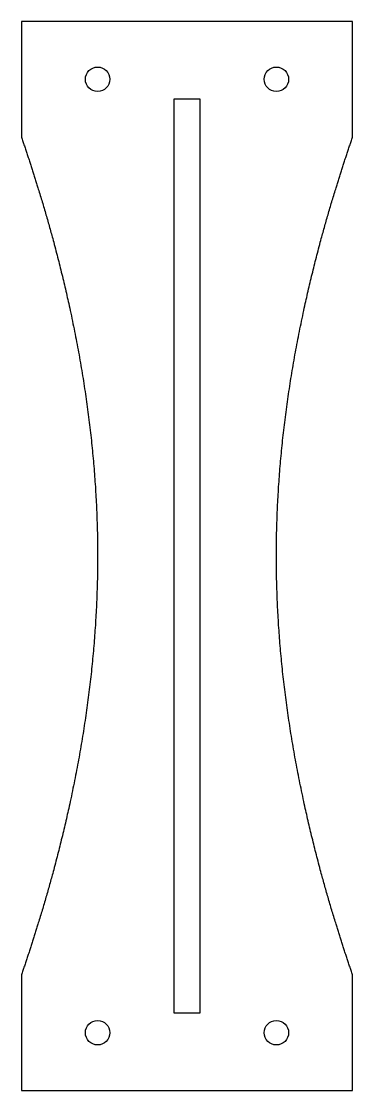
# Model space of a CAD drawing. Header units: inches. Extents: x 0 to 2.17, y 0 to 7.02.
import ezdxf

# ---------------------------------------------------------------- set-up
doc = ezdxf.new("R2010")
doc.units = ezdxf.units.IN
doc.layers.get('0').update_dxf_attribs({"linetype": 'CONTINUOUS'})

msp = doc.modelspace()

# ---------------------------------------------------------------- linework, layer by layer
for p, q in [((0, 7.02), (0, 6.26)), ((2.1732, 7.02), (0, 7.02)), ((2.1732, 6.26), (2.1732, 7.02)), ((0, 0.76), (0, 0)), ((2.1732, 0), (2.1732, 0.76)), ((0, 0), (2.1732, 0))]:
    msp.add_line(p, q)
msp.add_lwpolyline([(1, 6.51), (1, 0.51), (1.1732, 0.51), (1.1732, 6.51)], close=True)
for centre in [(0.5, 6.64), (1.6732, 6.64), (0.5, 0.38), (1.6732, 0.38)]:
    msp.add_circle(centre, 0.08)
for points in [[(0, 6.26), (0.0379, 6.15), (0.1105, 5.93), (0.2093, 5.6), (0.321, 5.16), (0.4245, 4.61), (0.4889, 4.06), (0.511, 3.51), (0.4889, 2.96), (0.4245, 2.41), (0.321, 1.86), (0.2093, 1.42), (0.1105, 1.09), (0.0379, 0.87), (0, 0.76)], [(2.1732, 0.76), (2.1353, 0.87), (2.0628, 1.09), (1.9639, 1.42), (1.8523, 1.86), (1.7487, 2.41), (1.6843, 2.96), (1.6622, 3.51), (1.6843, 4.06), (1.7487, 4.61), (1.8523, 5.16), (1.9639, 5.6), (2.0628, 5.93), (2.1353, 6.15), (2.1732, 6.26)]]:
    msp.add_open_spline(points, degree=5)

doc.saveas('drawing.dxf')
